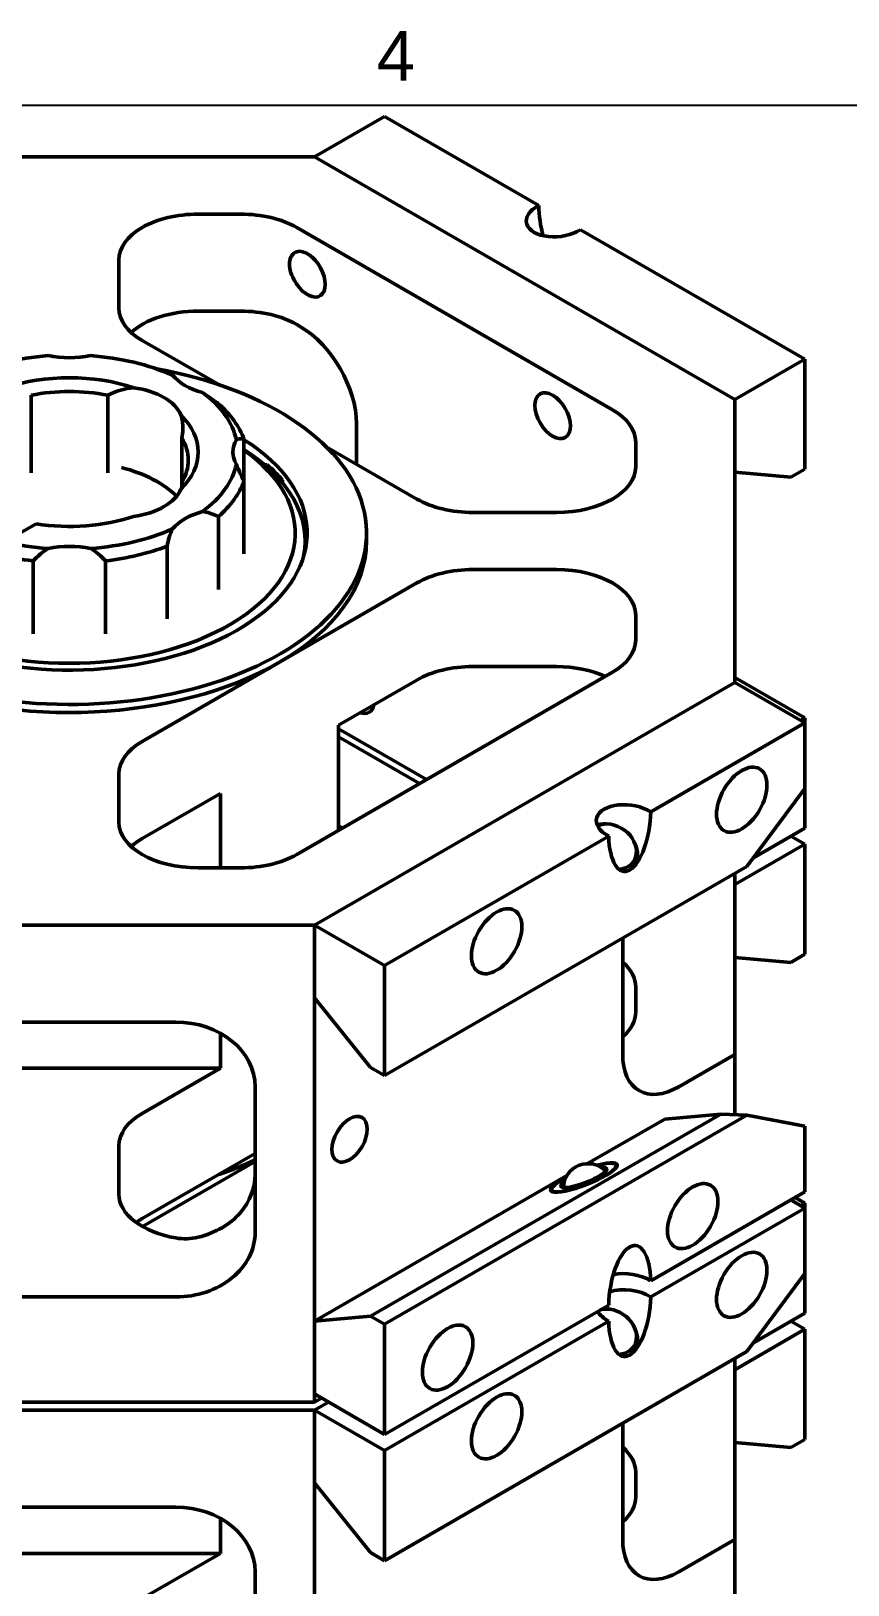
# Model space of a CAD drawing. Header units: millimetres. Extents: x 0 to 420, y 0 to 297.
# Drawn here: x 171.6 to 212.8, y 212.3 to 290.8 of the extents above; entities that cross this region are included whole.
import ezdxf
from ezdxf.enums import TextEntityAlignment as Align

# ---------------------------------------------------------------- set-up
doc = ezdxf.new("R2010")
doc.units = ezdxf.units.MM
doc.header["$LTSCALE"] = 0.75
doc.layers.add('Border', color=7, linetype='Continuous', lineweight=25)
doc.layers.add('Visible', color=7, linetype='Continuous', lineweight=50)
doc.styles.add('FusionTitle', font='')
doc.styles.get('FusionTitle').set_extended_font_data('Arial Unicode MS')

# ---------------------------------------------------------------- blocks, each defined once
blk = doc.blocks.new('ISO_A3_SHEET')
at = {"layer": 'Border'}
blk.add_line((410, 287), (20, 287), dxfattribs=at)
at = {"layer": 'Border', "style": 'FusionTitle'}
blk.add_text('4', height=2.5, dxfattribs=at).set_placement((190, 289.5), align=Align.MIDDLE)

msp = doc.modelspace()

# ---------------------------------------------------------------- linework, layer by layer
at = {"layer": 'Visible', "extrusion": (-0.707107, -0.408248, 0.57735)}
for p, q in [((185.896, 284.394), (189.431, 286.435)), ((189.431, 286.435), (197.211, 281.943)), ((161.147, 284.394), (185.896, 284.394)), ((185.896, 284.394), (207.109, 272.146)), ((185.896, 284.394), (207.109, 272.146)), ((180.021, 281.507), (182.168, 281.507)), ((184.996, 280.83), (200.937, 271.627)), ((199.329, 280.72), (210.645, 274.187)), ((176.021, 276.762), (176.021, 279.197)), ((180.021, 276.608), (182.168, 276.608)), ((184.996, 275.931), (185.189, 275.82)), ((181.059, 272.898), (177.193, 275.129)), ((207.109, 272.146), (210.645, 274.187)), ((210.645, 274.187), (210.645, 268.627)), ((171.587, 268.444), (171.587, 272.363)), ((175.456, 272.363), (175.456, 268.444)), ((207.109, 272.146), (207.109, 257.857)), ((188.017, 268.88), (188.017, 270.921)), ((179.201, 267.967), (179.201, 270.201)), ((182.334, 268.029), (182.334, 270.139)), ((202.109, 269.994), (202.109, 268.755)), ((191.063, 267.122), (186.49, 269.762)), ((207.109, 268.472), (209.937, 268.219)), ((209.937, 268.219), (210.645, 268.627)), ((179.201, 267.695), (179.201, 267.967)), ((182.334, 268.029), (182.334, 264.355)), ((184.275, 267.944), (184.275, 268.076)), ((181.045, 266.233), (181.045, 262.558)), ((198.109, 266.445), (193.891, 266.445)), ((171.839, 265.868), (170.266, 264.959)), ((188.521, 265.41), (188.521, 265.002)), ((178.461, 261.066), (178.461, 264.74)), ((171.694, 263.996), (171.694, 260.322)), ((175.349, 260.322), (175.349, 263.996)), ((184.128, 258.878), (191.063, 262.882)), ((193.891, 263.558), (198.109, 263.558)), ((202.109, 261.249), (202.109, 260.01)), ((177.193, 254.874), (184.128, 258.878)), ((200.937, 258.377), (184.996, 249.173)), ((193.891, 258.659), (198.109, 258.659)), ((207.109, 257.857), (185.896, 245.61)), ((207.109, 257.857), (185.896, 245.61)), ((187.109, 255.7), (191.063, 257.983)), ((210.645, 256.069), (207.109, 258.11)), ((207.109, 257.857), (210.645, 255.816)), ((210.645, 255.816), (202.865, 251.325)), ((210.426, 255.942), (210.645, 256.069)), ((210.645, 255.816), (210.645, 256.069)), ((210.645, 252.507), (210.645, 255.816)), ((187.109, 250.393), (187.109, 255.7)), ((191.553, 252.958), (187.109, 255.524)), ((187.109, 255.116), (191.199, 252.754)), ((176.021, 250.806), (176.021, 253.241)), ((181.147, 252.258), (177.193, 249.975)), ((181.147, 248.497), (181.147, 252.258)), ((207.721, 248.569), (210.645, 252.507)), ((210.645, 250.509), (210.645, 252.507)), ((187.31, 250.509), (187.109, 250.625)), ((200.625, 250.715), (200.482, 250.714)), ((208.05, 249.011), (210.645, 250.509)), ((200.747, 250.102), (189.431, 243.569)), ((202.084, 249.69), (202.131, 249.555)), ((207.109, 247.651), (210.645, 249.692)), ((209.937, 250.101), (210.645, 249.692)), ((210.645, 249.692), (210.645, 244.133)), ((182.168, 248.497), (180.021, 248.497)), ((189.431, 238.009), (207.721, 248.569)), ((207.109, 248.215), (207.109, 239.078)), ((185.896, 245.61), (161.147, 245.61)), ((185.896, 221.523), (185.896, 245.61)), ((185.896, 245.61), (185.896, 241.936)), ((185.896, 245.61), (189.431, 243.569)), ((201.452, 244.949), (201.452, 239.078)), ((209.937, 243.724), (210.645, 244.133)), ((189.431, 243.569), (189.431, 238.009)), ((207.109, 243.977), (209.937, 243.724)), ((202.109, 241.23), (202.109, 242.47)), ((185.896, 241.936), (188.724, 238.417)), ((161.147, 240.711), (178.896, 240.711)), ((181.147, 238.378), (181.147, 240.145)), ((204.281, 237.445), (207.109, 239.078)), ((207.109, 236.035), (207.109, 239.078)), ((181.147, 238.378), (165.896, 238.378)), ((177.193, 236.095), (181.147, 238.378)), ((188.724, 238.417), (189.431, 238.009)), ((182.896, 237.445), (182.896, 230.097)), ((188.724, 225.858), (206.402, 236.065)), ((189.431, 225.45), (207.721, 236.01)), ((199.677, 233.562), (203.573, 235.812)), ((206.402, 236.065), (203.573, 235.812)), ((206.402, 236.065), (207.721, 236.01)), ((207.721, 236.01), (210.645, 235.447)), ((210.645, 235.447), (210.645, 232.138)), ((176.021, 232.027), (176.021, 234.462)), ((182.896, 234.08), (177.193, 230.787)), ((177.206, 230.386), (182.896, 233.672)), ((201.159, 233.41), (201.126, 233.493)), ((185.896, 225.606), (198.64, 232.964)), ((197.896, 232.144), (197.863, 232.227)), ((210.645, 232.138), (202.865, 227.646)), ((209.937, 231.73), (210.645, 231.321)), ((210.645, 231.574), (210.156, 231.856)), ((210.426, 231.448), (210.645, 231.574)), ((210.645, 231.321), (210.645, 231.574)), ((210.645, 231.321), (202.865, 226.83)), ((210.645, 228.012), (210.645, 231.321)), ((207.721, 224.074), (210.645, 228.012)), ((210.645, 226.014), (210.645, 228.012)), ((178.896, 226.831), (161.147, 226.831)), ((200.747, 226.423), (189.431, 219.89)), ((200.625, 226.22), (200.482, 226.219)), ((208.05, 224.516), (210.645, 226.014)), ((185.896, 225.606), (188.724, 225.858)), ((185.896, 221.932), (185.896, 225.606)), ((188.724, 225.858), (189.431, 225.45)), ((200.747, 225.607), (189.431, 219.074)), ((189.431, 219.89), (189.431, 225.45)), ((202.084, 225.195), (202.131, 225.06)), ((207.109, 223.156), (210.645, 225.198)), ((209.937, 225.606), (210.645, 225.198)), ((210.645, 225.198), (210.645, 219.638)), ((189.431, 213.514), (207.721, 224.074)), ((207.109, 223.72), (207.109, 214.583)), ((185.896, 221.523), (161.147, 221.523)), ((185.896, 221.932), (189.431, 219.89)), ((186.249, 221.727), (185.896, 221.523)), ((186.603, 221.523), (185.896, 221.115)), ((186.603, 221.523), (185.896, 221.115)), ((185.896, 221.115), (161.147, 221.115)), ((185.896, 197.028), (185.896, 221.115)), ((185.896, 221.115), (185.896, 217.441)), ((185.896, 221.115), (189.431, 219.074)), ((201.452, 220.454), (201.452, 214.583)), ((189.431, 219.074), (189.431, 213.514)), ((207.109, 219.482), (209.937, 219.229)), ((209.937, 219.229), (210.645, 219.638)), ((185.896, 217.441), (188.724, 213.922)), ((202.109, 216.735), (202.109, 217.975)), ((161.147, 216.216), (178.896, 216.216)), ((181.147, 213.883), (181.147, 215.65)), ((204.281, 212.95), (207.109, 214.583)), ((207.109, 211.54), (207.109, 214.583)), ((181.147, 213.883), (165.896, 213.883)), ((177.193, 211.6), (181.147, 213.883)), ((188.724, 213.922), (189.431, 213.514)), ((182.896, 212.95), (182.896, 205.602))]:
    msp.add_line(p, q, dxfattribs=at)
at = {"layer": 'Visible', "extrusion": (-2e-16, 1e-16, -1)}
for centre, radius, start, end in [((-177.137, 269.028), 3.735, 63.25826, 84.30054), ((-179.892, 233.066), 3.005, 180.83773, 220.74524)]:
    msp.add_arc(centre, radius, start, end, dxfattribs=at)
at = {"layer": 'Visible'}
for centre, radius, start, end in [((188.767, 271.436), 7.279, 200.61317, 207.90603), ((181.77, 264.211), 3.351, 155.28714, 170.91324), ((172.776, 261.671), 3.468, 42.1131, 58.39109), ((179.364, 232.572), 2.801, 260.36887, 283.56497)]:
    msp.add_arc(centre, radius, start, end, dxfattribs=at)
at = {"layer": 'Visible', "extrusion": (-1e-16, 0, -1)}
msp.add_arc((-174.267, 261.671), 3.468, 42.1131, 58.39109, dxfattribs=at)
at = {"layer": 'Visible', "extrusion": (1e-16, 0, -1)}
msp.add_arc((-199.707, 232.313), 1.25, 1.8085, 135.77945, dxfattribs=at)
for centre, major_axis, ratio, start_param, end_param in [((198.205, 281.294), (1.616, 0.197), 0.565741, 0.872472, 4.120952), ((200.803, 249.418), (-1.227, 0.863), 0.788675, 0.589842, 0.833995)]:
    msp.add_ellipse(centre, major_axis=major_axis, ratio=ratio, start_param=start_param, end_param=end_param, dxfattribs=at)
at = {"layer": 'Visible'}
for centre, major_axis, ratio, start_param, end_param in [((198.27, 281.463), (-0.307, 2.522), 0.402543, 1.330238, 1.949823), ((180.021, 279.197), (4, 0), 0.57735, 1.570796, 3.141593), ((182.168, 279.197), (-4, 0), 0.57735, 3.926991, 4.712389), ((180.021, 276.762), (4, 0), 0.57735, 3.141593, 3.926991), ((185.189, 272.554), (-2, 3.464), 0.57735, 3.926991, 5.497787), ((173.521, 276.132), (-3.25, 0), 0.57735, 1.23449, 1.907103), ((173.521, 265.41), (15, 0), 0.57735, 4.094439, 7.555461), ((173.521, 269.492), (-6.5, 0), 0.57735, 4.189818, 5.23496), ((181.653, 274.187), (3.25, 0), 0.57735, 3.590684, 4.263297), ((175.996, 270.921), (3.25, 0), 0.57735, 0.238988, 1.331808), ((173.521, 269.084), (9, 0), 0.57735, 0.20448, 0.580918), ((198.109, 269.994), (-4, 0), 0.57735, 3.141593, 3.926991), ((173.521, 269.492), (6.5, 0), 0.57735, -0.522571, 0.522571), ((185.021, 269.492), (3.25, 0), 0.57735, 2.805286, 3.477899), ((173.521, 265.002), (11.9, 0), 0.57735, -0.112543, 0.736914), ((183.421, 270.717), (-3.25, 0), 0.57735, 1.561337, 1.598154), ((173.521, 265.002), (12, 0), 0.57735, 0.459765, 0.587433), ((198.109, 268.755), (4, 0), 0.57735, 4.712389, 6.283185), ((173.521, 269.084), (9, 0), 0.57735, -0.580918, -0.20448), ((187.044, 267.094), (-3.25, 0), 0.57735, -0.550956, -0.51414), ((193.891, 268.755), (-4, 0), 0.57735, 0.785398, 1.570796), ((173.521, 269.492), (6.5, 0), 0.57735, 4.45059, 5.23496), ((187.044, 267.094), (-3.25, 0), 0.57735, 1.037738, 1.074555), ((173.521, 265.002), (12, 0), 0.57735, 0.029467, 0.063834), ((173.521, 262.853), (-3.25, 0), 0.57735, 4.376082, 5.048696), ((173.521, 269.084), (-9, 0), 0.57735, 1.775277, 2.151714), ((173.521, 265.002), (15, 0), 0.57735, -0.785398, 0), ((187.044, 262.91), (-3.25, 0), 0.57735, -1.049456, -1.037738), ((173.521, 269.084), (9, 0), 0.57735, 4.29645, 4.507909), ((193.891, 261.249), (4, 0), 0.57735, 1.570796, 2.356194), ((198.109, 261.249), (4, 0), 0.57735, 0, 1.570796), ((198.109, 260.01), (4, 0), 0.57735, -0.785398, 0), ((173.521, 265.002), (15, 0), 0.57735, 4.094439, 5.497787), ((180.021, 253.241), (4, 0), 0.57735, 2.356194, 3.141593), ((180.021, 250.806), (-4, 0), 0.57735, 0, 1.570796), ((182.168, 250.806), (4, 0), 0.57735, 4.712389, 5.497787), ((198.109, 242.47), (-4, 0), 0.57735, 3.141593, 3.722825), ((198.109, 241.23), (4, 0), 0.57735, -0.581233, 0), ((178.896, 237.445), (4, 0), 0.816497, 0, 1.570796), ((204.281, 240.711), (2, 3.464), 0.57735, 2.356194, 3.926991), ((180.021, 234.462), (4, 0), 0.57735, 2.356194, 3.141593), ((173.521, 240.507), (-15, 0), 0.57735, 2.097273, 2.245874), ((199.495, 232.86), (1.678, 0.651), 0.211325, 2.058528, 7.36625), ((199.495, 232.86), (1.632, 0.633), 0.211325, 2.083421, 7.341357), ((180.021, 232.027), (-4, 0), 0.57735, 0, 1.285535), ((178.896, 230.097), (-4, 0), 0.816497, 1.570796, 3.141593), ((201.806, 226.904), (0.307, 2.522), 0.402543, -1.223352, 1.811354), ((200.909, 229.215), (1.237, 0.48), 0.211325, -0.982253, -0.731833), ((198.109, 217.975), (4, 0), 0.57735, 0, 0.581233), ((198.109, 216.735), (4, 0), 0.57735, -0.581233, 0), ((178.896, 212.95), (-4, 0), 0.816497, 3.141593, 4.712389), ((204.281, 216.216), (2, 3.464), 0.57735, 2.356194, 3.926991)]:
    msp.add_ellipse(centre, major_axis=major_axis, ratio=ratio, start_param=start_param, end_param=end_param, dxfattribs=at)
at = {"layer": 'Visible', "extrusion": (2e-16, 1e-16, -1)}
for centre, major_axis, start_param, end_param in [((185.542, 278.474), (-0.632, 1.095), 0.128606, 4.583783), ((173.521, 269.492), (8.5, 0), -0.658883, -0.126515), ((173.521, 265.41), (-6.3, 0), 2.002979, 2.605842), ((173.521, 269.492), (8.5, 0), 0.126515, 0.658883), ((173.521, 269.492), (-8.5, 0), -1.444282, -1.17774)]:
    msp.add_ellipse(centre, major_axis=major_axis, ratio=0.57735, start_param=start_param, end_param=end_param, dxfattribs=at)
at = {"layer": 'Visible', "extrusion": (2e-16, 0, -1)}
for centre, major_axis, start_param, end_param in [((180.021, 274.298), (4, 0), 3.704291, 4.712389), ((182.168, 274.298), (4, 0), 4.712389, 5.497787), ((173.521, 269.492), (8.5, 0), 4.053506, 4.585874), ((173.521, 269.492), (-8.5, 0), 1.697311, 2.22968), ((173.521, 269.084), (6, 0), 4.384124, 5.040654), ((173.521, 265.41), (-12, 0), 2.395542, 5.287917), ((173.521, 269.084), (-6, 0), 2.813328, 3.469857), ((173.521, 269.492), (8.5, 0), 0.911913, 1.444282), ((193.891, 256.35), (-4, 0), 0.785398, 1.570796), ((198.109, 256.35), (-4, 0), 1.570796, 2.235342), ((180.021, 248.342), (-4, 0), 0.562699, 0.785398), ((180.021, 229.154), (-4, 0), 0.671115, 0.785398)]:
    msp.add_ellipse(centre, major_axis=major_axis, ratio=0.57735, start_param=start_param, end_param=end_param, dxfattribs=at)
at = {"layer": 'Visible', "extrusion": (2e-16, 1e-16, -1)}
msp.add_ellipse((197.917, 271.33), major_axis=(-0.632, 1.095), ratio=0.57735, dxfattribs=at)
at = {"layer": 'Visible', "extrusion": (1e-16, -1e-16, -1)}
for centre, major_axis, ratio, start_param, end_param in [((173.521, 265.41), (11.4, 0), 0.57735, -0.687198, 3.828791), ((200.909, 249.568), (-1.085, 0.763), 0.788675, 0.439885, 3.915335), ((187.664, 234.791), (0.632, 1.095), 0.57735, 3.141593, 9.424778)]:
    msp.add_ellipse(centre, major_axis=major_axis, ratio=ratio, start_param=start_param, end_param=end_param, dxfattribs=at)
at = {"layer": 'Visible', "extrusion": (0, 1e-16, -1)}
msp.add_ellipse((175.996, 268.064), major_axis=(3.25, 0), ratio=0.57735, start_param=0.238988, end_param=1.331808, dxfattribs=at)
at = {"layer": 'Visible', "extrusion": (1e-16, 1e-16, -1)}
msp.add_ellipse((181.653, 264.798), major_axis=(3.25, 0), ratio=0.57735, start_param=3.590684, end_param=4.263297, dxfattribs=at)
at = {"layer": 'Visible', "extrusion": (3e-16, 0, -1)}
msp.add_ellipse((188.017, 257.449), major_axis=(-0.632, 1.095), ratio=0.57735, start_param=2.565868, end_param=3.717317, dxfattribs=at)
at = {"layer": 'Visible', "extrusion": (0, 0, -1)}
for centre in [(207.463, 251.938), (195.088, 244.793), (204.988, 230.913), (207.463, 227.443), (192.613, 223.769), (195.088, 220.299)]:
    msp.add_ellipse(centre, major_axis=(0.9, 1.559), ratio=0.57735, start_param=3.141593, end_param=9.424778, dxfattribs=at)
at = {"layer": 'Visible', "extrusion": (2e-16, 2e-16, -1)}
for centre, start_param, end_param in [((201.74, 250.751), -0.979359, 2.26912), ((201.74, 227.072), 1.010941, 2.26912), ((201.74, 226.256), 0.881321, 2.26912), ((201.74, 226.256), -0.979359, -0.374455)]:
    msp.add_ellipse(centre, major_axis=(-1.616, 0.197), ratio=0.565741, start_param=start_param, end_param=end_param, dxfattribs=at)
at = {"layer": 'Visible', "extrusion": (2e-16, -1e-16, -1)}
for centre, major_axis, ratio, start_param, end_param in [((201.806, 250.844), (0.307, 2.522), 0.402543, 1.330238, 4.364944), ((178.896, 232.983), (4, 0), 0.816497, 0.612837, 1.285535), ((201.806, 226.349), (0.307, 2.522), 0.402543, 1.330238, 4.364944), ((200.803, 224.923), (-1.227, 0.863), 0.788675, 0.762662, 0.833995)]:
    msp.add_ellipse(centre, major_axis=major_axis, ratio=ratio, start_param=start_param, end_param=end_param, dxfattribs=at)
at = {"layer": 'Visible', "extrusion": (3e-16, 1e-16, -1)}
for centre in [(200.803, 249.418), (200.803, 224.923)]:
    msp.add_ellipse(centre, major_axis=(-1.227, 0.863), ratio=0.788675, start_param=2.307597, end_param=3.056062, dxfattribs=at)
at = {"layer": 'Visible', "extrusion": (2e-16, -2e-16, -1)}
msp.add_ellipse((199.495, 232.86), major_axis=(1.156, 0.449), ratio=0.211325, start_param=-0.621482, end_param=3.763075, dxfattribs=at)
at = {"layer": 'Visible', "extrusion": (1e-16, -2e-16, -1)}
msp.add_ellipse((200.909, 225.074), major_axis=(-1.085, 0.763), ratio=0.788675, start_param=0.572898, end_param=3.915335, dxfattribs=at)
at = {"layer": 'Visible'}
for points, knots in [([(184.996, 277.971), (184.966, 278.016), (184.937, 278.061), (184.828, 278.242), (184.753, 278.395), (184.652, 278.698), (184.627, 278.848), (184.627, 279.108), (184.652, 279.235), (184.753, 279.443), (184.828, 279.522), (184.937, 279.585), (184.966, 279.597), (184.996, 279.607)], [0.2769136, 0.2769136, 0.2769136, 0.2769136, 0.2925824, 0.2925824, 0.3403976, 0.3403976, 0.3882128, 0.3882128, 0.436028, 0.436028, 0.4838432, 0.4838432, 0.4995121, 0.4995121, 0.4995121, 0.4995121]), ([(180.242, 272.497), (180.489, 272.328), (180.74, 272.152), (180.993, 271.973), (181.019, 271.954), (181.045, 271.936)], [1.98647556, 1.98647556, 1.98647556, 1.98647556, 2.0715307, 2.0715307, 2.08124839, 2.08124839, 2.08124839, 2.08124839]), ([(182.334, 270.139), (182.319, 270.142), (182.304, 270.145), (182.164, 270.167), (182.044, 270.161), (181.953, 270.112)], [1.67342675, 1.67342675, 1.67342675, 1.67342675, 1.68314443, 1.68314443, 1.76819957, 1.76819957, 1.76819957, 1.76819957]), ([(180.242, 266.488), (180.489, 266.457), (180.74, 266.373), (180.993, 266.258), (181.019, 266.245), (181.045, 266.233)], [0.59960129, 0.59960129, 0.59960129, 0.59960129, 0.68465643, 0.68465643, 0.69437411, 0.69437411, 0.69437411, 0.69437411])]:
    msp.add_open_spline(points, degree=3, knots=knots, dxfattribs=at)
at = {"layer": 'Visible', "extrusion": (2.2177e-11, 8.973e-13, -1)}
msp.add_open_spline([(179.201, 270.201), (179.252, 270.497), (179.259, 270.784), (179.209, 271.15), (179.186, 271.259), (179.154, 271.366)], degree=3, knots=[0.7367865, 0.7367865, 0.7367865, 0.7367865, 0.8330681, 0.8330681, 0.8733044, 0.8733044, 0.8733044, 0.8733044], dxfattribs=at)
at = {"layer": 'Visible', "extrusion": (-1.45987e-11, 7.2042e-12, -1)}
msp.add_open_spline([(179.201, 267.967), (179.252, 267.911), (179.259, 267.833), (179.209, 267.706), (179.186, 267.664), (179.154, 267.619)], degree=3, knots=[1.0831124, 1.0831124, 1.0831124, 1.0831124, 1.179394, 1.179394, 1.2196303, 1.2196303, 1.2196303, 1.2196303], dxfattribs=at)

# ---------------------------------------------------------------- block references
at = {"layer": 'Border'}
msp.add_blockref('ISO_A3_SHEET', (0, 0), dxfattribs=at)

doc.saveas('drawing.dxf')
